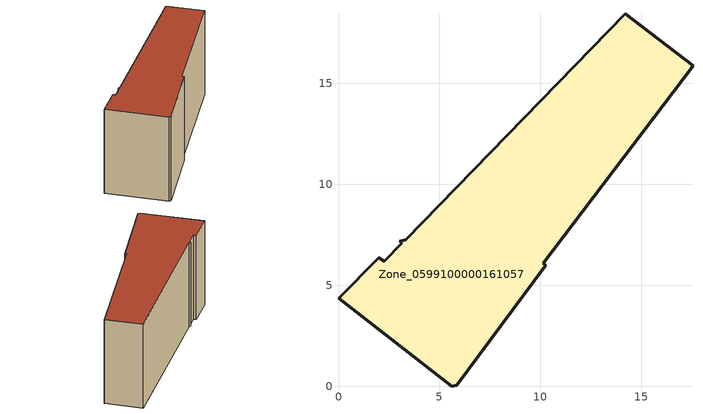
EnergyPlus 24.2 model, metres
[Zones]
Zone_0599100000161057
 floor ground (C_G): 14.2,18.44 17.55,15.88 10.13,6.1 10.26,5.99 5.86,0.06 5.6,0 0,4.35 1.99,6.37 2.27,6.18 3.14,7.08 3.04,7.17 3.32,7.26 z0
 wall outside (C_F): 0,4.35 5.6,0 5.86,0.06 10.26,5.99 10.13,6.1 17.55,15.88 14.2,18.44 3.32,7.26 3.04,7.17 3.14,7.08 2.27,6.18 1.99,6.37 0,4.35 z0:10.99
 roof outside (C_R): 3.32,7.26 3.04,7.17 3.14,7.08 2.27,6.18 1.99,6.37 0,4.35 5.6,0 5.86,0.06 10.26,5.99 10.13,6.1 17.55,15.88 14.2,18.44 z10.99
[BUILDING]
Pand.0599100000161057: North Axis=0; Terrain=City; Loads Convergence Tolerance Value=0.04; Temperature Convergence Tolerance Value=0.4; Solar Distribution=FullExterior; Maximum Number of Warmup Days=25; Minimum Number of Warmup Days=1
[Site:Location]
Rotterdam.The.Hague.AP_ZH_NLD Design_Conditions: Latitude=51.96; Longitude=4.45; Time Zone=1; Elevation=-4.5
[SITE:GROUNDTEMPERATURE:BUILDINGSURFACE]
18, 18, 18, 18, 18, 18, 18, 18, 18, 18, 18, 18
[MATERIAL] Thermal Absorptance=0.9; Solar Absorptance=0.7; Visible Absorptance=0.7
Name | Roughness | Thickness | Conductivity | Density | Specific Heat
G.TC.1946 | MediumSmooth | 0.15 | 1 | 540 | 1210
F.TC.1946 | Rough | 0.3 | 0.857143 | 1920 | 840
R.TC.1946 | MediumRough | 0.2 | 0.909091 | 1500 | 1000
[CONSTRUCTION]
C_G: G.TC.1946
C_F: F.TC.1946
C_R: R.TC.1946
[ZONE]
Zone_0599100000161057: Type=1; Multiplier=1; Ceiling Height=Autocalculate; Volume=Autocalculate; Floor Area=autocalculate; Part of Total Floor Area=Yes
[ZONEINFILTRATION:DESIGNFLOWRATE]
Infil_Zone_0599100000161057: Zone or ZoneList or Space or SpaceList=Zone_0599100000161057; Schedule=AlwaysOn; Design Flow Rate Calculation Method=Flow/Area; Flow Rate per Floor Area=0.003; Constant Term Coefficient=1; Temperature Term Coefficient=0; Velocity Term Coefficient=0; Velocity Squared Term Coefficient=0
[HVACTEMPLATE:ZONE:IDEALLOADSAIRSYSTEM]
Zone_0599100000161057: Maximum Heating Supply Air Temperature=50; Minimum Cooling Supply Air Temperature=13; Maximum Heating Supply Air Humidity Ratio=0.0156; Minimum Cooling Supply Air Humidity Ratio=0.0077; Heating Limit=NoLimit; Cooling Limit=NoLimit; Dehumidification Control Type=ConstantSensibleHeatRatio; Cooling Sensible Heat Ratio=0.7; Dehumidification Setpoint=60; Humidification Control Type=None; Humidification Setpoint=30; Outdoor Air Method=None; Outdoor Air Flow Rate per Person=0.00944; Outdoor Air Flow Rate per Zone Floor Area=0; Outdoor Air Flow Rate per Zone=0; Demand Controlled Ventilation Type=None; Outdoor Air Economizer Type=NoEconomizer; Heat Recovery Type=None; Sensible Heat Recovery Effectiveness=0.7; Latent Heat Recovery Effectiveness=0.65
[ZONECONTROL:THERMOSTAT]
ThermostatControl_Zone_0599100000161057: Zone or ZoneList=Zone_0599100000161057; Control Type Schedule=DualSetpointControlType; Control 1=Thermostat_Zone_0599100000161057; Temperature Difference Between Cutout And Setpoint=0
[THERMOSTATSETPOINT:DUALSETPOINT]
Thermostat_Zone_0599100000161057: Heating Setpoint Temperature Schedule=HeatingSetpoint_Zone_0599100000161057; Cooling Setpoint Temperature Schedule=CoolingSetpoint_Zone_0599100000161057
[SCHEDULE:COMPACT]
HeatingSetpoint_Zone_0599100000161057: Through: 12/31, For: AllDays, Until: 24:00, 21
CoolingSetpoint_Zone_0599100000161057: Through: 12/31, For: AllDays, Until: 24:00, 24
DualSetpointControlType: Through: 12/31, For: AllDays, Until: 24:00, 4
AlwaysOn: Through: 12/31, For: AllDays, Until: 24:00, 1
